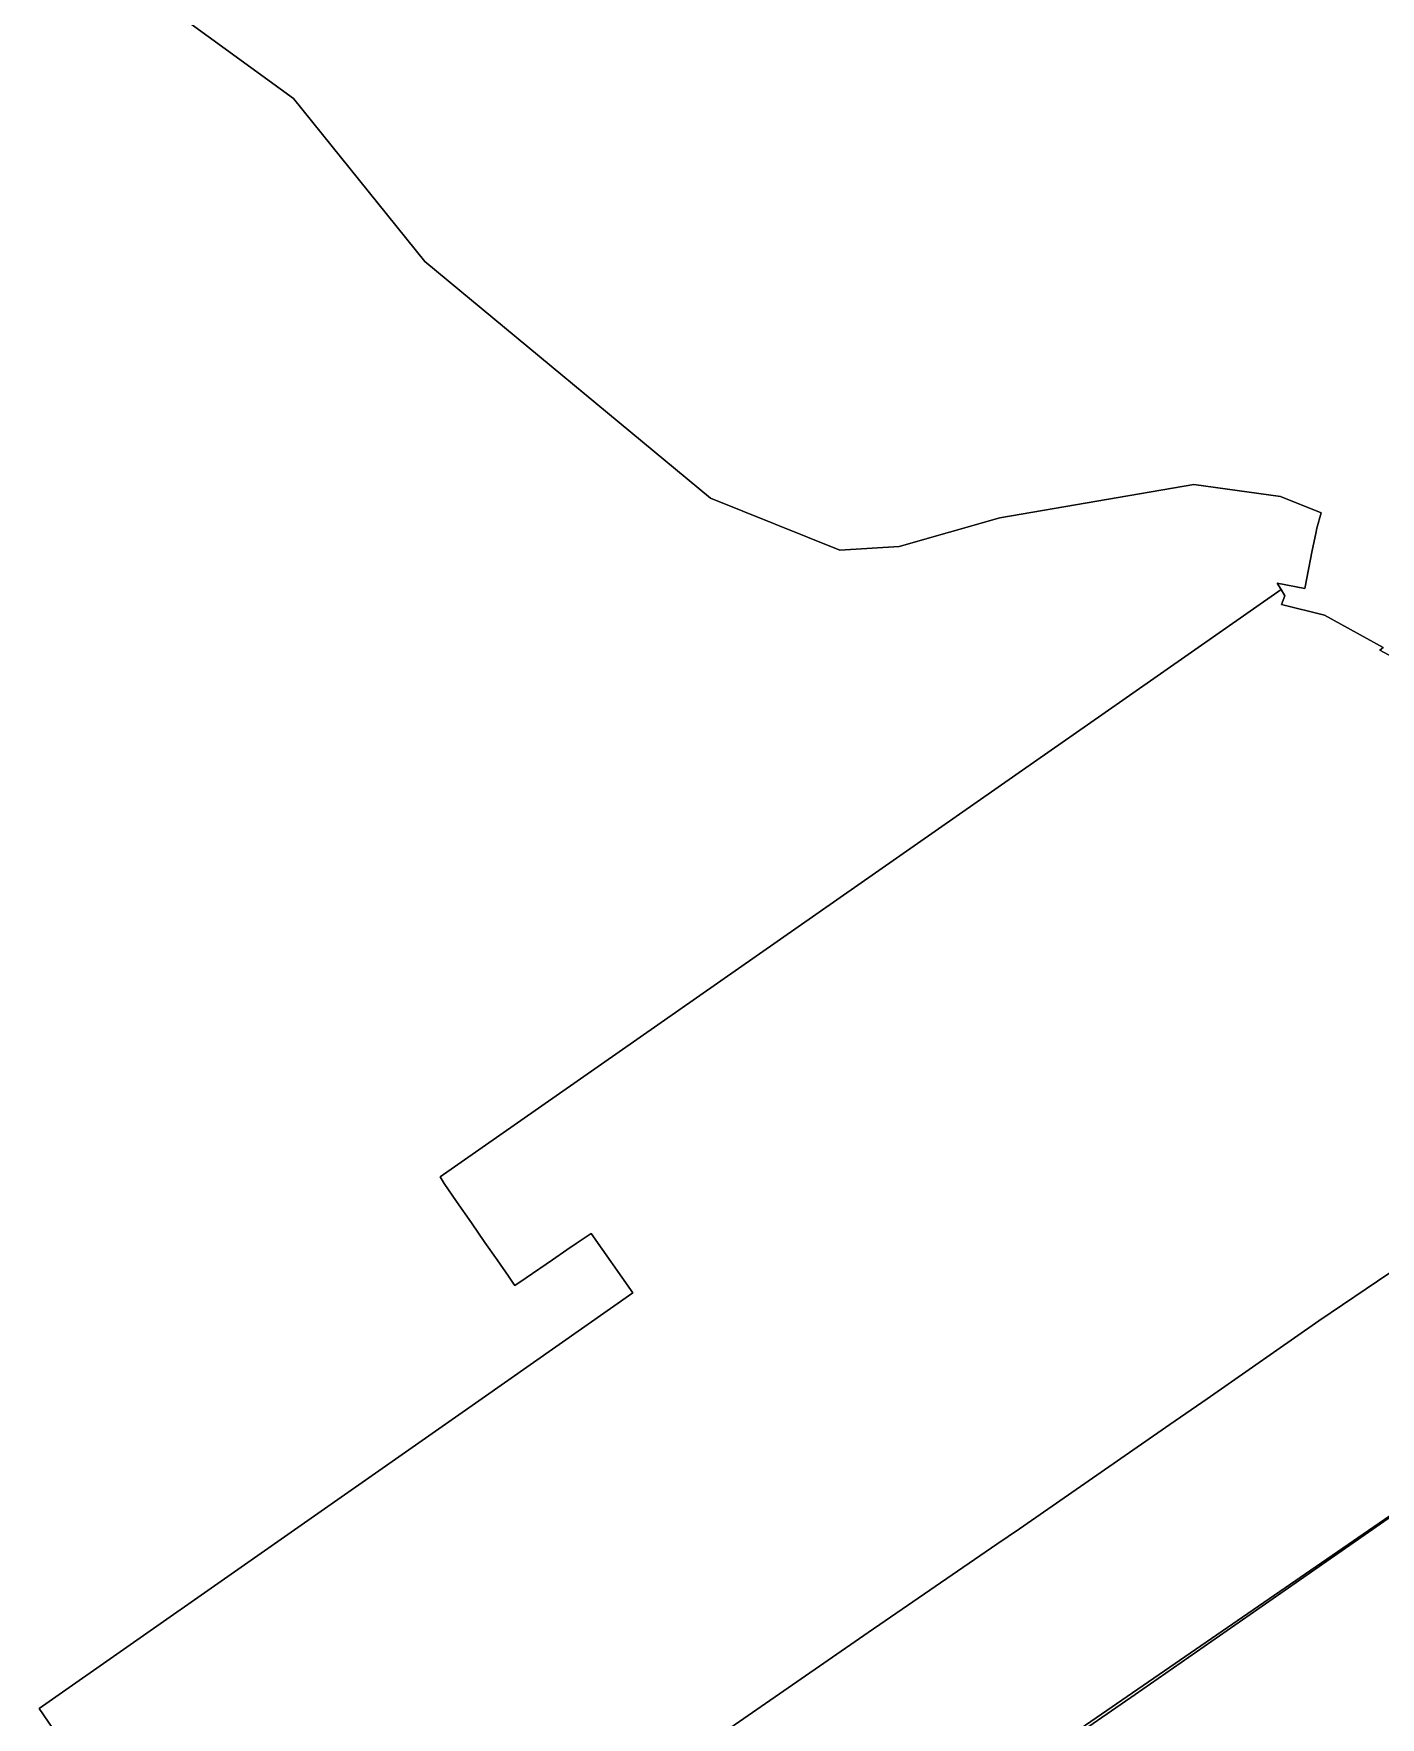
# Model space of a CAD drawing. Header units: inches. Extents: x 11258954 to 11313122, y 3645444 to 3695200.
# Drawn here: x 11293143 to 11295531, y 3674769 to 3677755 of the extents above; entities that cross this region are included whole.
import ezdxf

# ---------------------------------------------------------------- set-up
doc = ezdxf.new("R2010")
doc.units = ezdxf.units.IN
doc.header["$MEASUREMENT"] = 0
for name, color, linetype in [('SchoolBoardDistrict', 253, 'Continuous'), ('SchoolZone_Elementary', 251, 'Continuous'), ('SchoolZone_High', 63, 'Continuous'), ('SchoolZone_Middle', 154, 'Continuous')]:
    doc.layers.add(name, color=color, linetype=linetype)

msp = doc.modelspace()

# ---------------------------------------------------------------- linework, layer by layer
at = {"layer": 'SchoolBoardDistrict'}
for points in [[(11295692, 3675655.25), (11295506.208, 3675529.3245), (11295422.026, 3675472.2675), (11295422, 3675472.25), (11295223.9535, 3675334.2175), (11295158.026, 3675288.268), (11295158, 3675288.25), (11294891.026, 3675103.518), (11294891, 3675103.5), (11294850.888, 3675075.998), (11294623.0265, 3674919.768), (11294623, 3674919.75), (11294354.772, 3674733.688)], [(11294354.772, 3674733.688), (11294623, 3674919.75), (11294623.0265, 3674919.768), (11294850.888, 3675075.998), (11294891, 3675103.5), (11294891.026, 3675103.518), (11295158, 3675288.25), (11295158.026, 3675288.268), (11295223.9535, 3675334.2175), (11295422, 3675472.25), (11295422.026, 3675472.2675), (11295506.208, 3675529.3245), (11295692, 3675655.25)]]:
    msp.add_lwpolyline(points, dxfattribs=at)
at = {"layer": 'SchoolZone_Elementary'}
for points in [[(11293143.1735, 3677975.118, 0), (11293603.8595, 3677640.185, 0), (11293836.4955, 3677350.962, 0), (11294343.0845, 3676931.499, 0), (11294572.9695, 3676839.1075, 0), (11294677.9565, 3676845.357, 0), (11294856.684, 3676896.6005, 0), (11295200.391, 3676955.343, 0), (11295354.122, 3676934.096, 0), (11295426.2465, 3676905.5815, 0), (11295418.374, 3676878.087, 0), (11295416.451, 3676868.452, 0), (11295410.5035, 3676838.655, 0), (11295397, 3676771, 0), (11295348, 3676780.75, 0), (11295355, 3676769.5, 0), (11295086.174, 3676581.279, 0), (11295037.176, 3676546.9725, 0), (11294922.0935, 3676466.3965, 0), (11293864.2495, 3675727.4885, 0), (11293870.8955, 3675715.772, 0), (11293893.167, 3675683.762, 0), (11293919.44, 3675646.001, 0), (11293943.4285, 3675611.524, 0), (11293965.132, 3675580.3305, 0), (11293985.252, 3675551.413, 0), (11293993.632, 3675539.369, 0), (11293996.588, 3675535.1205, 0), (11294016.4005, 3675548.6655, 0), (11294063.0425, 3675580.552, 0), (11294088.6335, 3675598.0475, 0), (11294105.1465, 3675609.3365, 0), (11294131.9445, 3675626.9515, 0), (11294205.5155, 3675522.0845, 0), (11293938.1775, 3675334.7575, 0), (11293487.73, 3675019.1235, 0), (11293153.1465, 3674784.6765, 0), (11293764.3205, 3673889.788, 0)], [(11295594, 3676627.5, 0), (11295530, 3676661.75, 0), (11295536, 3676666.25, 0), (11295432, 3676724, 0), (11295356, 3676742.75, 0), (11295362, 3676758.25, 0), (11295355, 3676769.5, 0), (11295348, 3676780.75, 0), (11295397, 3676771, 0), (11295410.5035, 3676838.655, 0), (11295416.451, 3676868.452, 0), (11295418.374, 3676878.087, 0), (11295426.2465, 3676905.5815, 0), (11295354.122, 3676934.096, 0), (11295200.391, 3676955.343, 0), (11294856.684, 3676896.6005, 0), (11294677.9565, 3676845.357, 0), (11294572.9695, 3676839.1075, 0), (11294343.0845, 3676931.499, 0), (11293836.4955, 3677350.962, 0), (11293603.8595, 3677640.185, 0), (11293143.1735, 3677975.118, 0)], [(11293764.3205, 3673889.788, 0), (11293153.1465, 3674784.6765, 0), (11293487.73, 3675019.1235, 0), (11293938.1775, 3675334.7575, 0), (11294205.5155, 3675522.0845, 0), (11294131.9445, 3675626.9515, 0), (11294105.1465, 3675609.3365, 0), (11294088.6335, 3675598.0475, 0), (11294063.0425, 3675580.552, 0), (11294016.4005, 3675548.6655, 0), (11293996.588, 3675535.1205, 0), (11293993.632, 3675539.369, 0), (11293985.252, 3675551.413, 0), (11293965.132, 3675580.3305, 0), (11293943.4285, 3675611.524, 0), (11293919.44, 3675646.001, 0), (11293893.167, 3675683.762, 0), (11293870.8955, 3675715.772, 0), (11293864.2495, 3675727.4885, 0), (11294922.0935, 3676466.3965, 0), (11295037.176, 3676546.9725, 0), (11295086.174, 3676581.279, 0), (11295355, 3676769.5, 0), (11295362, 3676758.25, 0), (11295356, 3676742.75, 0), (11295432, 3676724, 0), (11295536, 3676666.25, 0), (11295530, 3676661.75, 0), (11295594, 3676627.5, 0)], [(11294035.5855, 3674077.078, 0), (11295096.654, 3674809.6735, 0), (11295762.461, 3675272.934, 0)], [(11295762.461, 3675272.934, 0), (11295096.654, 3674809.6735, 0), (11294035.5855, 3674077.078, 0)]]:
    msp.add_polyline3d(points, dxfattribs=at)
at = {"layer": 'SchoolZone_High'}
for points in [[(11295762.461, 3675272.934, 0), (11295096.654, 3674809.6735, 0), (11294035.5855, 3674077.078, 0)], [(11294035.5855, 3674077.078, 0), (11295096.654, 3674809.6735, 0), (11295762.461, 3675272.934, 0)]]:
    msp.add_polyline3d(points, dxfattribs=at)
at = {"layer": 'SchoolZone_Middle'}
for points in [[(11295762.033, 3675273.616, 0), (11294031.296, 3674083.277, 0)], [(11294031.296, 3674083.277, 0), (11295762.033, 3675273.616, 0)]]:
    msp.add_polyline3d(points, dxfattribs=at)

doc.saveas('drawing.dxf')
